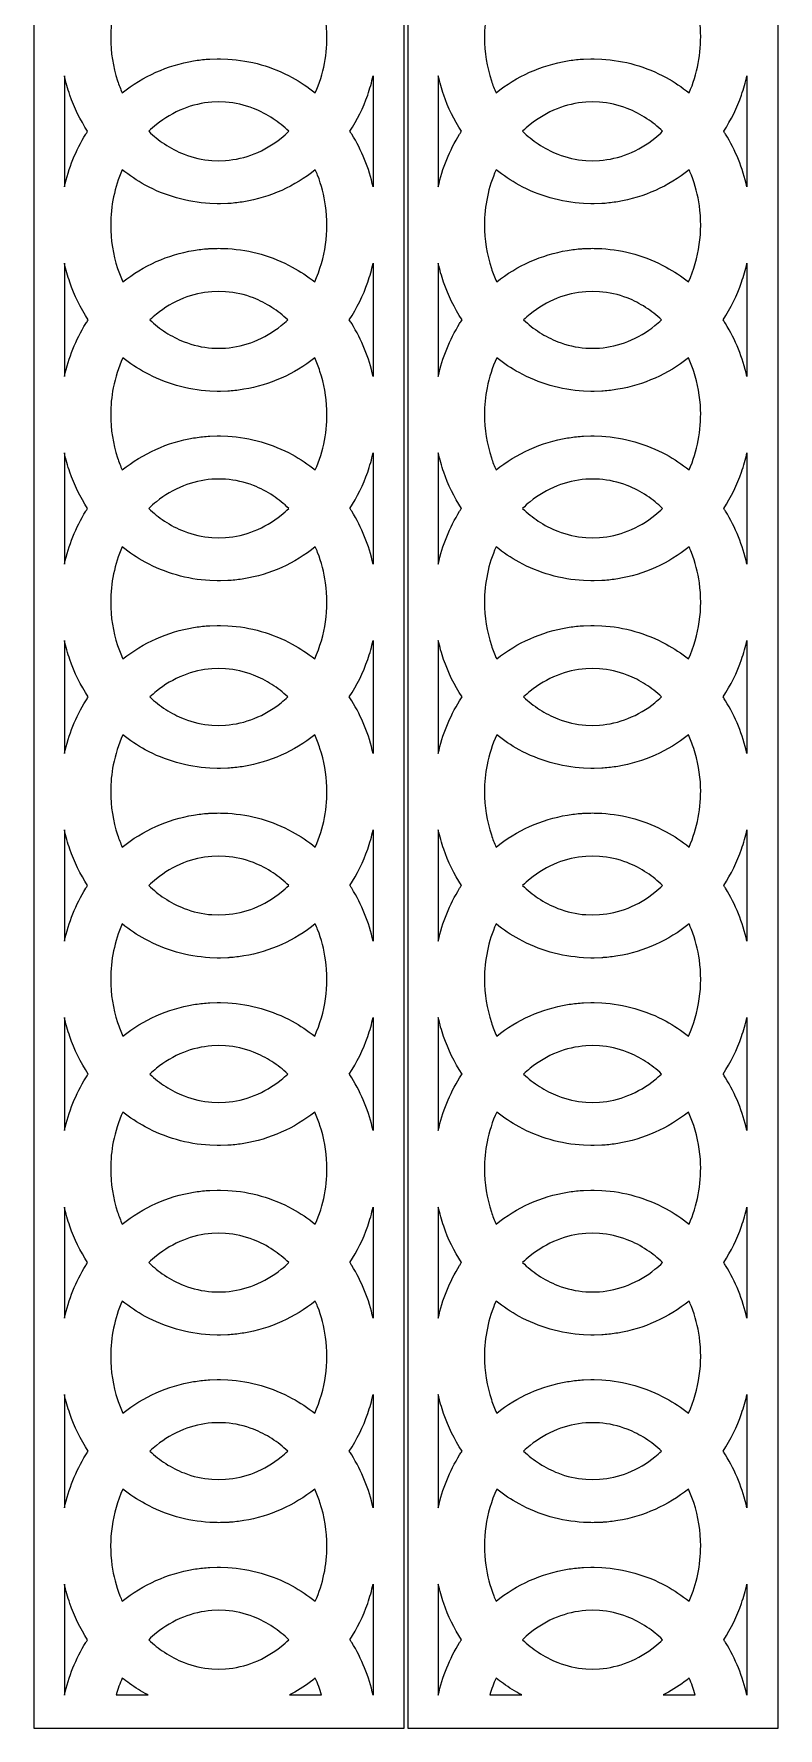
# Model space of a CAD drawing. Header units: millimetres. Extents: x -55 to 943, y -998 to 998.
# Drawn here: x 389 to 610, y -998 to -495 of the extents above; entities that cross this region are included whole.
import ezdxf

# ---------------------------------------------------------------- set-up
doc = ezdxf.new("R2010")
doc.units = ezdxf.units.MM
doc.layers.add('Default', color=70, linetype='Continuous')

msp = doc.modelspace()

# ---------------------------------------------------------------- linework, layer by layer
at = {"layer": 'Default'}
for points in [[(389, -998), (499, -998), (499, 998), (389, 998)], [(500, -998), (610, -998), (610, 998), (500, 998)]]:
    msp.add_lwpolyline(points, close=True, dxfattribs=at)
for points in [[(411.8, -495.93, 0.079612), (413.85, -508.78, 0.025236), (415.24, -512.37, -0.128975), (436.43, -502.86, -0.023724), (440.73, -502.36, -0.008807), (441.2, -502.33), (443.43, -502.25, -0.017464), (444.37, -502.25), (446.61, -502.33, -0.11051), (465.72, -507.81, -0.045302), (472.57, -512.37, 0.112754), (475.98, -494.48, 0.070896), (473.96, -483.08, 0.028206), (472.38, -479.06, -0.127606), (451.37, -488.41, -0.023724), (447.08, -488.92, -0.008807), (446.61, -488.95), (444.37, -489.02, -0.017464), (443.43, -489.02), (441.2, -488.95, -0.11051), (422.08, -483.46, -0.043797), (415.43, -479.06, 0.05779), (412.57, -487.95, 0.047676)], [(522.8, -495.93, 0.079612), (524.85, -508.78, 0.025236), (526.24, -512.37, -0.128975), (547.43, -502.86, -0.023724), (551.73, -502.36, -0.008807), (552.2, -502.33), (554.43, -502.25, -0.017464), (555.37, -502.25), (557.61, -502.33, -0.11051), (576.72, -507.81, -0.045302), (583.57, -512.37, 0.112754), (586.98, -494.48, 0.070896), (584.96, -483.08, 0.028206), (583.38, -479.06, -0.127606), (562.37, -488.41, -0.023724), (558.08, -488.92, -0.008807), (557.61, -488.95), (555.37, -489.02, -0.017464), (554.43, -489.02), (552.2, -488.95, -0.11051), (533.08, -483.46, -0.043797), (526.43, -479.06, 0.05779), (523.57, -487.95, 0.047676)], [(404.95, -523.78, -0.059874), (399.69, -513, -0.028181), (398.07, -507.27), (398.07, -540.29, -0.084306), (404.43, -524.61, -0.00514)], [(482.86, -523.78, 0.059874), (488.12, -513, 0.028181), (489.74, -507.27), (489.74, -540.29, 0.084306), (483.38, -524.61, 0.00514)], [(515.95, -523.78, -0.059874), (510.69, -513, -0.028181), (509.07, -507.27), (509.07, -540.29, -0.084306), (515.43, -524.61, -0.00514)], [(593.86, -523.78, 0.059874), (599.12, -513, 0.028181), (600.74, -507.27), (600.74, -540.29, 0.084306), (594.38, -524.61, 0.00514)], [(462.43, -525.77, 0.021942), (464.68, -523.78, 0.046204), (460.05, -520.04, 0.05459), (454.19, -516.99, 0.074917), (445.92, -515.12), (443.9, -515.05), (441.88, -515.12, 0.076189), (433.38, -517.08, 0.075402), (425.38, -521.79, 0.021942), (423.13, -523.78, 0.046204), (427.75, -527.52, 0.05459), (433.61, -530.57, 0.074917), (441.88, -532.44), (443.9, -532.51), (445.92, -532.44, 0.076189), (454.43, -530.48, 0.075402)], [(573.43, -525.77, 0.021942), (575.68, -523.78, 0.046204), (571.05, -520.04, 0.05459), (565.19, -516.99, 0.074917), (556.92, -515.12), (554.9, -515.05), (552.88, -515.12, 0.076189), (544.38, -517.08, 0.075402), (536.38, -521.79, 0.021942), (534.13, -523.78, 0.046204), (538.75, -527.52, 0.05459), (544.61, -530.57, 0.074917), (552.88, -532.44), (554.9, -532.51), (556.92, -532.44, 0.076189), (565.43, -530.48, 0.075402)], [(411.8, -551.64, 0.079683), (413.85, -564.48, 0.028206), (415.43, -568.5, -0.127608), (436.43, -559.15, -0.023722), (440.73, -558.64, -0.008807), (441.2, -558.62), (443.43, -558.54, -0.017464), (444.37, -558.54), (446.61, -558.62, -0.11051), (465.72, -564.1, -0.043797), (472.38, -568.5, 0.142127), (475.61, -545.88, 0.058815), (473.26, -536.83, 0.011589), (472.57, -535.19, -0.128976), (451.37, -544.7, -0.023722), (447.08, -545.21, -0.008807), (446.61, -545.23), (444.37, -545.31, -0.017464), (443.43, -545.31), (441.2, -545.23, -0.11051), (422.08, -539.75, -0.045302), (415.24, -535.19, 0.10459), (411.8, -551.63, 0.000069)], [(522.8, -551.64, 0.079683), (524.85, -564.48, 0.028206), (526.43, -568.5, -0.127608), (547.43, -559.15, -0.023722), (551.73, -558.64, -0.008807), (552.2, -558.62), (554.43, -558.54, -0.017464), (555.37, -558.54), (557.61, -558.62, -0.11051), (576.72, -564.1, -0.043797), (583.38, -568.5, 0.142127), (586.61, -545.88, 0.058815), (584.26, -536.83, 0.011589), (583.57, -535.19, -0.128976), (562.37, -544.7, -0.023722), (558.08, -545.21, -0.008807), (557.61, -545.23), (555.37, -545.31, -0.017464), (554.43, -545.31), (552.2, -545.23, -0.11051), (533.08, -539.75, -0.045302), (526.24, -535.19, 0.10459), (522.8, -551.63, 0.000069)], [(405.14, -579.78, -0.062037), (399.67, -568.62, -0.027789), (398.07, -562.98), (398.07, -596.57, -0.084392), (404.43, -580.88, -0.006852)], [(482.67, -579.78, 0.062037), (488.14, -568.62, 0.027789), (489.74, -562.98), (489.74, -596.57, 0.084392), (483.37, -580.88, 0.006852)], [(516.14, -579.78, -0.062037), (510.67, -568.62, -0.027789), (509.07, -562.98), (509.07, -596.57, -0.084392), (515.43, -580.88, -0.006852)], [(593.67, -579.78, 0.062037), (599.14, -568.62, 0.027789), (600.74, -562.98), (600.74, -596.57, 0.084392), (594.37, -580.88, 0.006852)], [(425.38, -578.07, 0.018833), (423.43, -579.78, 0.047178), (428.16, -583.49, 0.050474), (433.59, -586.27, 0.07513), (441.88, -588.15), (443.9, -588.22), (445.92, -588.15, 0.076136), (454.42, -586.19, 0.075458), (462.43, -581.48, 0.018833), (464.38, -579.78, 0.047178), (459.65, -576.06, 0.050474), (454.22, -573.28, 0.07513), (445.92, -571.41), (443.9, -571.34), (441.88, -571.41, 0.076136), (433.39, -573.37, 0.075458)], [(536.38, -578.07, 0.018833), (534.43, -579.78, 0.047178), (539.16, -583.49, 0.050474), (544.59, -586.27, 0.07513), (552.88, -588.15), (554.9, -588.22), (556.92, -588.15, 0.076136), (565.42, -586.19, 0.075458), (573.43, -581.48, 0.018833), (575.38, -579.78, 0.047178), (570.65, -576.06, 0.050474), (565.22, -573.28, 0.07513), (556.92, -571.41), (554.9, -571.34), (552.88, -571.41, 0.076136), (544.39, -573.37, 0.075458)], [(411.8, -607.92, 0.079612), (413.85, -620.77, 0.025236), (415.24, -624.36, -0.128975), (436.43, -614.85, -0.023724), (440.73, -614.35, -0.008807), (441.2, -614.32), (443.43, -614.24, -0.017464), (444.37, -614.24), (446.61, -614.32, -0.11051), (465.72, -619.8, -0.045302), (472.57, -624.36, 0.112754), (475.98, -606.46, 0.070896), (473.96, -595.07, 0.028206), (472.38, -591.05, -0.127606), (451.37, -600.4, -0.023724), (447.08, -600.91, -0.008807), (446.61, -600.94), (444.37, -601.01, -0.017464), (443.43, -601.01), (441.2, -600.94, -0.11051), (422.08, -595.45, -0.043797), (415.43, -591.05, 0.05779), (412.57, -599.94, 0.047676)], [(522.8, -607.92, 0.079612), (524.85, -620.77, 0.025236), (526.24, -624.36, -0.128975), (547.43, -614.85, -0.023724), (551.73, -614.35, -0.008807), (552.2, -614.32), (554.43, -614.24, -0.017464), (555.37, -614.24), (557.61, -614.32, -0.11051), (576.72, -619.8, -0.045302), (583.57, -624.36, 0.112754), (586.98, -606.46, 0.070896), (584.96, -595.07, 0.028206), (583.38, -591.05, -0.127606), (562.37, -600.4, -0.023724), (558.08, -600.91, -0.008807), (557.61, -600.94), (555.37, -601.01, -0.017464), (554.43, -601.01), (552.2, -600.94, -0.11051), (533.08, -595.45, -0.043797), (526.43, -591.05, 0.05779), (523.57, -599.94, 0.047676)], [(404.95, -635.77, -0.059874), (399.69, -624.99, -0.028181), (398.07, -619.26), (398.07, -652.28, -0.084306), (404.43, -636.6, -0.00514)], [(482.86, -635.77, 0.059874), (488.12, -624.99, 0.028181), (489.74, -619.26), (489.74, -652.28, 0.084306), (483.38, -636.6, 0.00514)], [(515.95, -635.77, -0.059874), (510.69, -624.99, -0.028181), (509.07, -619.26), (509.07, -652.28, -0.084306), (515.43, -636.6, -0.00514)], [(593.86, -635.77, 0.059874), (599.12, -624.99, 0.028181), (600.74, -619.26), (600.74, -652.28, 0.084306), (594.38, -636.6, 0.00514)], [(462.43, -637.76, 0.021942), (464.68, -635.77, 0.046204), (460.05, -632.03, 0.05459), (454.19, -628.98, 0.074917), (445.92, -627.11), (443.9, -627.04), (441.88, -627.11, 0.076189), (433.38, -629.07, 0.075402), (425.38, -633.78, 0.021942), (423.13, -635.77, 0.046204), (427.75, -639.51, 0.05459), (433.61, -642.56, 0.074917), (441.88, -644.43), (443.9, -644.5), (445.92, -644.43, 0.076189), (454.43, -642.47, 0.075402)], [(573.43, -637.76, 0.021942), (575.68, -635.77, 0.046204), (571.05, -632.03, 0.05459), (565.19, -628.98, 0.074917), (556.92, -627.11), (554.9, -627.04), (552.88, -627.11, 0.076189), (544.38, -629.07, 0.075402), (536.38, -633.78, 0.021942), (534.13, -635.77, 0.046204), (538.75, -639.51, 0.05459), (544.61, -642.56, 0.074917), (552.88, -644.43), (554.9, -644.5), (556.92, -644.43, 0.076189), (565.43, -642.47, 0.075402)], [(411.8, -663.63, 0.079683), (413.85, -676.47, 0.028206), (415.43, -680.49, -0.127608), (436.43, -671.14, -0.023722), (440.73, -670.63, -0.008807), (441.2, -670.61), (443.43, -670.53, -0.017464), (444.37, -670.53), (446.61, -670.61, -0.11051), (465.72, -676.09, -0.043797), (472.38, -680.49, 0.142127), (475.61, -657.87, 0.058815), (473.26, -648.82, 0.011589), (472.57, -647.18, -0.128976), (451.37, -656.69, -0.023722), (447.08, -657.2, -0.008807), (446.61, -657.22), (444.37, -657.3, -0.017464), (443.43, -657.3), (441.2, -657.22, -0.11051), (422.08, -651.74, -0.045302), (415.24, -647.18, 0.10459), (411.8, -663.62, 0.000069)], [(522.8, -663.63, 0.079683), (524.85, -676.47, 0.028206), (526.43, -680.49, -0.127608), (547.43, -671.14, -0.023722), (551.73, -670.63, -0.008807), (552.2, -670.61), (554.43, -670.53, -0.017464), (555.37, -670.53), (557.61, -670.61, -0.11051), (576.72, -676.09, -0.043797), (583.38, -680.49, 0.142127), (586.61, -657.87, 0.058815), (584.26, -648.82, 0.011589), (583.57, -647.18, -0.128976), (562.37, -656.69, -0.023722), (558.08, -657.2, -0.008807), (557.61, -657.22), (555.37, -657.3, -0.017464), (554.43, -657.3), (552.2, -657.22, -0.11051), (533.08, -651.74, -0.045302), (526.24, -647.18, 0.10459), (522.8, -663.62, 0.000069)], [(405.14, -691.76, -0.062037), (399.67, -680.61, -0.027789), (398.07, -674.97), (398.07, -708.56, -0.084392), (404.43, -692.87, -0.006852)], [(482.67, -691.76, 0.062037), (488.14, -680.61, 0.027789), (489.74, -674.97), (489.74, -708.56, 0.084392), (483.37, -692.87, 0.006852)], [(516.14, -691.76, -0.062037), (510.67, -680.61, -0.027789), (509.07, -674.97), (509.07, -708.56, -0.084392), (515.43, -692.87, -0.006852)], [(593.67, -691.76, 0.062037), (599.14, -680.61, 0.027789), (600.74, -674.97), (600.74, -708.56, 0.084392), (594.37, -692.87, 0.006852)], [(462.43, -693.47, 0.018833), (464.38, -691.76, 0.047178), (459.65, -688.05, 0.050474), (454.22, -685.27, 0.07513), (445.92, -683.4), (443.9, -683.32), (441.88, -683.4, 0.076136), (433.39, -685.35, 0.075458), (425.38, -690.06, 0.018833), (423.43, -691.76, 0.047178), (428.16, -695.48, 0.050474), (433.59, -698.26, 0.07513), (441.88, -700.13), (443.9, -700.2), (445.92, -700.13, 0.076136), (454.42, -698.17, 0.075458)], [(573.43, -693.47, 0.018833), (575.38, -691.76, 0.047178), (570.65, -688.05, 0.050474), (565.22, -685.27, 0.07513), (556.92, -683.4), (554.9, -683.32), (552.88, -683.4, 0.076136), (544.39, -685.35, 0.075458), (536.38, -690.06, 0.018833), (534.43, -691.76, 0.047178), (539.16, -695.48, 0.050474), (544.59, -698.26, 0.07513), (552.88, -700.13), (554.9, -700.2), (556.92, -700.13, 0.076136), (565.42, -698.17, 0.075458)], [(411.8, -719.91, 0.079612), (413.85, -732.76, 0.025236), (415.24, -736.35, -0.128975), (436.43, -726.84, -0.023724), (440.73, -726.33, -0.008807), (441.2, -726.31), (443.43, -726.23, -0.017464), (444.37, -726.23), (446.61, -726.31, -0.11051), (465.72, -731.79, -0.045302), (472.57, -736.35, 0.112754), (475.98, -718.45, 0.070896), (473.96, -707.06, 0.028206), (472.38, -703.04, -0.127606), (451.37, -712.39, -0.023724), (447.08, -712.9, -0.008807), (446.61, -712.92), (444.37, -713, -0.017464), (443.43, -713), (441.2, -712.92, -0.11051), (422.08, -707.44, -0.043797), (415.43, -703.04, 0.05779), (412.57, -711.93, 0.047676)], [(522.8, -719.91, 0.079612), (524.85, -732.76, 0.025236), (526.24, -736.35, -0.128975), (547.43, -726.84, -0.023724), (551.73, -726.33, -0.008807), (552.2, -726.31), (554.43, -726.23, -0.017464), (555.37, -726.23), (557.61, -726.31, -0.11051), (576.72, -731.79, -0.045302), (583.57, -736.35, 0.112754), (586.98, -718.45, 0.070896), (584.96, -707.06, 0.028206), (583.38, -703.04, -0.127606), (562.37, -712.39, -0.023724), (558.08, -712.9, -0.008807), (557.61, -712.92), (555.37, -713, -0.017464), (554.43, -713), (552.2, -712.92, -0.11051), (533.08, -707.44, -0.043797), (526.43, -703.04, 0.05779), (523.57, -711.93, 0.047676)], [(404.95, -747.76, -0.059874), (399.69, -736.97, -0.028181), (398.07, -731.25), (398.07, -764.27, -0.084306), (404.43, -748.59, -0.00514)], [(482.86, -747.76, 0.059874), (488.12, -736.97, 0.028181), (489.74, -731.25), (489.74, -764.27, 0.084306), (483.38, -748.59, 0.00514)], [(515.95, -747.76, -0.059874), (510.69, -736.97, -0.028181), (509.07, -731.25), (509.07, -764.27, -0.084306), (515.43, -748.59, -0.00514)], [(593.86, -747.76, 0.059874), (599.12, -736.97, 0.028181), (600.74, -731.25), (600.74, -764.27, 0.084306), (594.38, -748.59, 0.00514)], [(462.43, -749.75, 0.021942), (464.68, -747.76, 0.046204), (460.05, -744.02, 0.05459), (454.19, -740.97, 0.074917), (445.92, -739.1), (443.9, -739.03), (441.88, -739.1, 0.076189), (433.38, -741.06, 0.075402), (425.38, -745.77, 0.021942), (423.13, -747.76, 0.046204), (427.75, -751.5, 0.05459), (433.61, -754.55, 0.074917), (441.88, -756.42), (443.9, -756.49), (445.92, -756.42, 0.076189), (454.43, -754.46, 0.075402)], [(573.43, -749.75, 0.021942), (575.68, -747.76, 0.046204), (571.05, -744.02, 0.05459), (565.19, -740.97, 0.074917), (556.92, -739.1), (554.9, -739.03), (552.88, -739.1, 0.076189), (544.38, -741.06, 0.075402), (536.38, -745.77, 0.021942), (534.13, -747.76, 0.046204), (538.75, -751.5, 0.05459), (544.61, -754.55, 0.074917), (552.88, -756.42), (554.9, -756.49), (556.92, -756.42, 0.076189), (565.43, -754.46, 0.075402)], [(411.8, -775.62, 0.079683), (413.85, -788.46, 0.028206), (415.43, -792.48, -0.127608), (436.43, -783.13, -0.023722), (440.73, -782.62, -0.008807), (441.2, -782.59), (443.43, -782.52, -0.017464), (444.37, -782.52), (446.61, -782.59, -0.11051), (465.72, -788.08, -0.043797), (472.38, -792.48, 0.142127), (475.61, -769.86, 0.058815), (473.26, -760.81, 0.011589), (472.57, -759.17, -0.128976), (451.37, -768.68, -0.023722), (447.08, -769.18, -0.008807), (446.61, -769.21), (444.37, -769.29, -0.017464), (443.43, -769.29), (441.2, -769.21, -0.11051), (422.08, -763.73, -0.045302), (415.24, -759.17, 0.10459), (411.8, -775.61, 0.000069)], [(522.8, -775.62, 0.079683), (524.85, -788.46, 0.028206), (526.43, -792.48, -0.127608), (547.43, -783.13, -0.023722), (551.73, -782.62, -0.008807), (552.2, -782.59), (554.43, -782.52, -0.017464), (555.37, -782.52), (557.61, -782.59, -0.11051), (576.72, -788.08, -0.043797), (583.38, -792.48, 0.142127), (586.61, -769.86, 0.058815), (584.26, -760.81, 0.011589), (583.57, -759.17, -0.128976), (562.37, -768.68, -0.023722), (558.08, -769.18, -0.008807), (557.61, -769.21), (555.37, -769.29, -0.017464), (554.43, -769.29), (552.2, -769.21, -0.11051), (533.08, -763.73, -0.045302), (526.24, -759.17, 0.10459), (522.8, -775.61, 0.000069)], [(405.14, -803.75, -0.062037), (399.67, -792.6, -0.027789), (398.07, -786.96), (398.07, -820.55, -0.084392), (404.43, -804.86, -0.006852)], [(482.67, -803.75, 0.062037), (488.14, -792.6, 0.027789), (489.74, -786.96), (489.74, -820.55, 0.084392), (483.37, -804.86, 0.006852)], [(516.14, -803.75, -0.062037), (510.67, -792.6, -0.027789), (509.07, -786.96), (509.07, -820.55, -0.084392), (515.43, -804.86, -0.006852)], [(593.67, -803.75, 0.062037), (599.14, -792.6, 0.027789), (600.74, -786.96), (600.74, -820.55, 0.084392), (594.37, -804.86, 0.006852)], [(425.38, -802.05, 0.018833), (423.43, -803.75, 0.047178), (428.16, -807.47, 0.050474), (433.59, -810.25, 0.07513), (441.88, -812.12), (443.9, -812.19), (445.92, -812.12, 0.076136), (454.42, -810.16, 0.075458), (462.43, -805.45, 0.018833), (464.38, -803.75, 0.047178), (459.65, -800.04, 0.050474), (454.22, -797.26, 0.07513), (445.92, -795.38), (443.9, -795.31), (441.88, -795.38, 0.076136), (433.39, -797.34, 0.075458)], [(536.38, -802.05, 0.018833), (534.43, -803.75, 0.047178), (539.16, -807.47, 0.050474), (544.59, -810.25, 0.07513), (552.88, -812.12), (554.9, -812.19), (556.92, -812.12, 0.076136), (565.42, -810.16, 0.075458), (573.43, -805.45, 0.018833), (575.38, -803.75, 0.047178), (570.65, -800.04, 0.050474), (565.22, -797.26, 0.07513), (556.92, -795.38), (554.9, -795.31), (552.88, -795.38, 0.076136), (544.39, -797.34, 0.075458)], [(411.8, -831.9, 0.079612), (413.85, -844.74, 0.025236), (415.24, -848.34, -0.128975), (436.43, -838.83, -0.023724), (440.73, -838.32, -0.008807), (441.2, -838.3), (443.43, -838.22, -0.017464), (444.37, -838.22), (446.61, -838.3, -0.11051), (465.72, -843.78, -0.045302), (472.57, -848.34, 0.112754), (475.98, -830.44, 0.070896), (473.96, -819.05, 0.028206), (472.38, -815.03, -0.127606), (451.37, -824.38, -0.023724), (447.08, -824.89, -0.008807), (446.61, -824.91), (444.37, -824.99, -0.017464), (443.43, -824.99), (441.2, -824.91, -0.11051), (422.08, -819.43, -0.043797), (415.43, -815.03, 0.05779), (412.57, -823.92, 0.047676)], [(522.8, -831.9, 0.079612), (524.85, -844.74, 0.025236), (526.24, -848.34, -0.128975), (547.43, -838.83, -0.023724), (551.73, -838.32, -0.008807), (552.2, -838.3), (554.43, -838.22, -0.017464), (555.37, -838.22), (557.61, -838.3, -0.11051), (576.72, -843.78, -0.045302), (583.57, -848.34, 0.112754), (586.98, -830.44, 0.070896), (584.96, -819.05, 0.028206), (583.38, -815.03, -0.127606), (562.37, -824.38, -0.023724), (558.08, -824.89, -0.008807), (557.61, -824.91), (555.37, -824.99, -0.017464), (554.43, -824.99), (552.2, -824.91, -0.11051), (533.08, -819.43, -0.043797), (526.43, -815.03, 0.05779), (523.57, -823.92, 0.047676)], [(404.95, -859.75, -0.059874), (399.69, -848.96, -0.028181), (398.07, -843.24), (398.07, -876.26, -0.084306), (404.43, -860.58, -0.00514)], [(482.86, -859.75, 0.059874), (488.12, -848.96, 0.028181), (489.74, -843.24), (489.74, -876.26, 0.084306), (483.38, -860.58, 0.00514)], [(515.95, -859.75, -0.059874), (510.69, -848.96, -0.028181), (509.07, -843.24), (509.07, -876.26, -0.084306), (515.43, -860.58, -0.00514)], [(593.86, -859.75, 0.059874), (599.12, -848.96, 0.028181), (600.74, -843.24), (600.74, -876.26, 0.084306), (594.38, -860.58, 0.00514)], [(462.43, -861.74, 0.021942), (464.68, -859.75, 0.046204), (460.05, -856.01, 0.05459), (454.19, -852.96, 0.074917), (445.92, -851.09), (443.9, -851.02), (441.88, -851.09, 0.076189), (433.38, -853.05, 0.075402), (425.38, -857.76, 0.021942), (423.13, -859.75, 0.046204), (427.75, -863.49, 0.05459), (433.61, -866.54, 0.074917), (441.88, -868.41), (443.9, -868.48), (445.92, -868.41, 0.076189), (454.43, -866.45, 0.075402)], [(573.43, -861.74, 0.021942), (575.68, -859.75, 0.046204), (571.05, -856.01, 0.05459), (565.19, -852.96, 0.074917), (556.92, -851.09), (554.9, -851.02), (552.88, -851.09, 0.076189), (544.38, -853.05, 0.075402), (536.38, -857.76, 0.021942), (534.13, -859.75, 0.046204), (538.75, -863.49, 0.05459), (544.61, -866.54, 0.074917), (552.88, -868.41), (554.9, -868.48), (556.92, -868.41, 0.076189), (565.43, -866.45, 0.075402)], [(411.8, -887.61, 0.079683), (413.85, -900.45, 0.028206), (415.43, -904.47, -0.127608), (436.43, -895.11, -0.023722), (440.73, -894.61, -0.008807), (441.2, -894.58), (443.43, -894.5, -0.017464), (444.37, -894.5), (446.61, -894.58, -0.11051), (465.72, -900.07, -0.043797), (472.38, -904.47, 0.142127), (475.61, -881.85, 0.058815), (473.26, -872.8, 0.011589), (472.57, -871.16, -0.128976), (451.37, -880.67, -0.023722), (447.08, -881.17, -0.008807), (446.61, -881.2), (444.37, -881.28, -0.017464), (443.43, -881.28), (441.2, -881.2, -0.11051), (422.08, -875.72, -0.045302), (415.24, -871.16, 0.10459), (411.8, -887.59, 0.000069)], [(522.8, -887.61, 0.079683), (524.85, -900.45, 0.028206), (526.43, -904.47, -0.127608), (547.43, -895.11, -0.023722), (551.73, -894.61, -0.008807), (552.2, -894.58), (554.43, -894.5, -0.017464), (555.37, -894.5), (557.61, -894.58, -0.11051), (576.72, -900.07, -0.043797), (583.38, -904.47, 0.142127), (586.61, -881.85, 0.058815), (584.26, -872.8, 0.011589), (583.57, -871.16, -0.128976), (562.37, -880.67, -0.023722), (558.08, -881.17, -0.008807), (557.61, -881.2), (555.37, -881.28, -0.017464), (554.43, -881.28), (552.2, -881.2, -0.11051), (533.08, -875.72, -0.045302), (526.24, -871.16, 0.10459), (522.8, -887.59, 0.000069)], [(405.14, -915.74, -0.062037), (399.67, -904.59, -0.027789), (398.07, -898.94), (398.07, -932.54, -0.084392), (404.43, -916.85, -0.006852)], [(482.67, -915.74, 0.062037), (488.14, -904.59, 0.027789), (489.74, -898.94), (489.74, -932.54, 0.084392), (483.37, -916.85, 0.006852)], [(516.14, -915.74, -0.062037), (510.67, -904.59, -0.027789), (509.07, -898.94), (509.07, -932.54, -0.084392), (515.43, -916.85, -0.006852)], [(593.67, -915.74, 0.062037), (599.14, -904.59, 0.027789), (600.74, -898.94), (600.74, -932.54, 0.084392), (594.37, -916.85, 0.006852)], [(462.43, -917.44, 0.018833), (464.38, -915.74, 0.047178), (459.65, -912.03, 0.050474), (454.22, -909.25, 0.07513), (445.92, -907.37), (443.9, -907.3), (441.88, -907.37, 0.076136), (433.39, -909.33, 0.075458), (425.38, -914.04, 0.018833), (423.43, -915.74, 0.047178), (428.16, -919.46, 0.050474), (433.59, -922.23, 0.07513), (441.88, -924.11), (443.9, -924.18), (445.92, -924.11, 0.076136), (454.42, -922.15, 0.075458)], [(573.43, -917.44, 0.018833), (575.38, -915.74, 0.047178), (570.65, -912.03, 0.050474), (565.22, -909.25, 0.07513), (556.92, -907.37), (554.9, -907.3), (552.88, -907.37, 0.076136), (544.39, -909.33, 0.075458), (536.38, -914.04, 0.018833), (534.43, -915.74, 0.047178), (539.16, -919.46, 0.050474), (544.59, -922.23, 0.07513), (552.88, -924.11), (554.9, -924.18), (556.92, -924.11, 0.076136), (565.42, -922.15, 0.075458)], [(476.01, -943.88, 0.079683), (473.96, -931.03, 0.028206), (472.38, -927.02, -0.127608), (451.37, -936.37, -0.023722), (447.08, -936.88, -0.008807), (446.61, -936.9), (444.37, -936.98, -0.017464), (443.43, -936.98), (441.2, -936.9, -0.11051), (422.08, -931.42, -0.043797), (415.43, -927.02, 0.142127), (412.19, -949.64, 0.058815), (414.55, -958.68, 0.011589), (415.24, -960.32, -0.128976), (436.43, -950.82, -0.023722), (440.73, -950.31, -0.008807), (441.2, -950.29), (443.43, -950.21, -0.017464), (444.37, -950.21), (446.61, -950.29, -0.11051), (465.72, -955.77, -0.045302), (472.57, -960.32, 0.10459), (476.01, -943.89, 0.000069)], [(587.01, -943.88, 0.079683), (584.96, -931.03, 0.028206), (583.38, -927.02, -0.127608), (562.37, -936.37, -0.023722), (558.08, -936.88, -0.008807), (557.61, -936.9), (555.37, -936.98, -0.017464), (554.43, -936.98), (552.2, -936.9, -0.11051), (533.08, -931.42, -0.043797), (526.43, -927.02, 0.142127), (523.19, -949.64, 0.058815), (525.55, -958.68, 0.011589), (526.24, -960.32, -0.128976), (547.43, -950.82, -0.023722), (551.73, -950.31, -0.008807), (552.2, -950.29), (554.43, -950.21, -0.017464), (555.37, -950.21), (557.61, -950.29, -0.11051), (576.72, -955.77, -0.045302), (583.57, -960.32, 0.10459), (587.01, -943.89, 0.000069)], [(404.95, -971.74, -0.059874), (399.69, -960.95, -0.028181), (398.07, -955.23), (398.07, -988.24, -0.084306), (404.43, -972.57, -0.00514)], [(482.86, -971.74, 0.059874), (488.12, -960.95, 0.028181), (489.74, -955.23), (489.74, -988.24, 0.084306), (483.38, -972.57, 0.00514)], [(515.95, -971.74, -0.059874), (510.69, -960.95, -0.028181), (509.07, -955.23), (509.07, -988.24, -0.084306), (515.43, -972.57, -0.00514)], [(593.86, -971.74, 0.059874), (599.12, -960.95, 0.028181), (600.74, -955.23), (600.74, -988.24, 0.084306), (594.38, -972.57, 0.00514)], [(425.38, -969.75, 0.021942), (423.13, -971.74, 0.046204), (427.75, -975.48, 0.05459), (433.61, -978.53, 0.074917), (441.88, -980.4), (443.9, -980.47), (445.92, -980.4, 0.076189), (454.43, -978.43, 0.075402), (462.43, -973.73, 0.021942), (464.68, -971.74, 0.046204), (460.05, -967.99, 0.05459), (454.19, -964.95, 0.074917), (445.92, -963.08), (443.9, -963.01), (441.88, -963.08, 0.076189), (433.38, -965.04, 0.075402)], [(536.38, -969.75, 0.021942), (534.13, -971.74, 0.046204), (538.75, -975.48, 0.05459), (544.61, -978.53, 0.074917), (552.88, -980.4), (554.9, -980.47), (556.92, -980.4, 0.076189), (565.43, -978.43, 0.075402), (573.43, -973.73, 0.021942), (575.68, -971.74, 0.046204), (571.05, -967.99, 0.05459), (565.19, -964.95, 0.074917), (556.92, -963.08), (554.9, -963.01), (552.88, -963.08, 0.076189), (544.38, -965.04, 0.075402)], [(422.74, -988.05, -0.033603), (417.41, -984.79, -0.01522), (415.24, -983.15, 0.034793), (413.44, -988.08), (413.42, -988.14), (422.91, -988.14, -0.000976)], [(464.9, -988.14), (474.39, -988.14, 0.034839), (472.57, -983.15, -0.03968), (466.49, -987.28, -0.009732)], [(533.74, -988.05, -0.033603), (528.41, -984.79, -0.01522), (526.24, -983.15, 0.034793), (524.44, -988.08), (524.42, -988.14), (533.91, -988.14, -0.000976)], [(575.9, -988.14), (585.39, -988.14, 0.034839), (583.57, -983.15, -0.03968), (577.49, -987.28, -0.009732)]]:
    msp.add_lwpolyline(points, format="xyb", close=True, dxfattribs=at)

doc.saveas('drawing.dxf')
